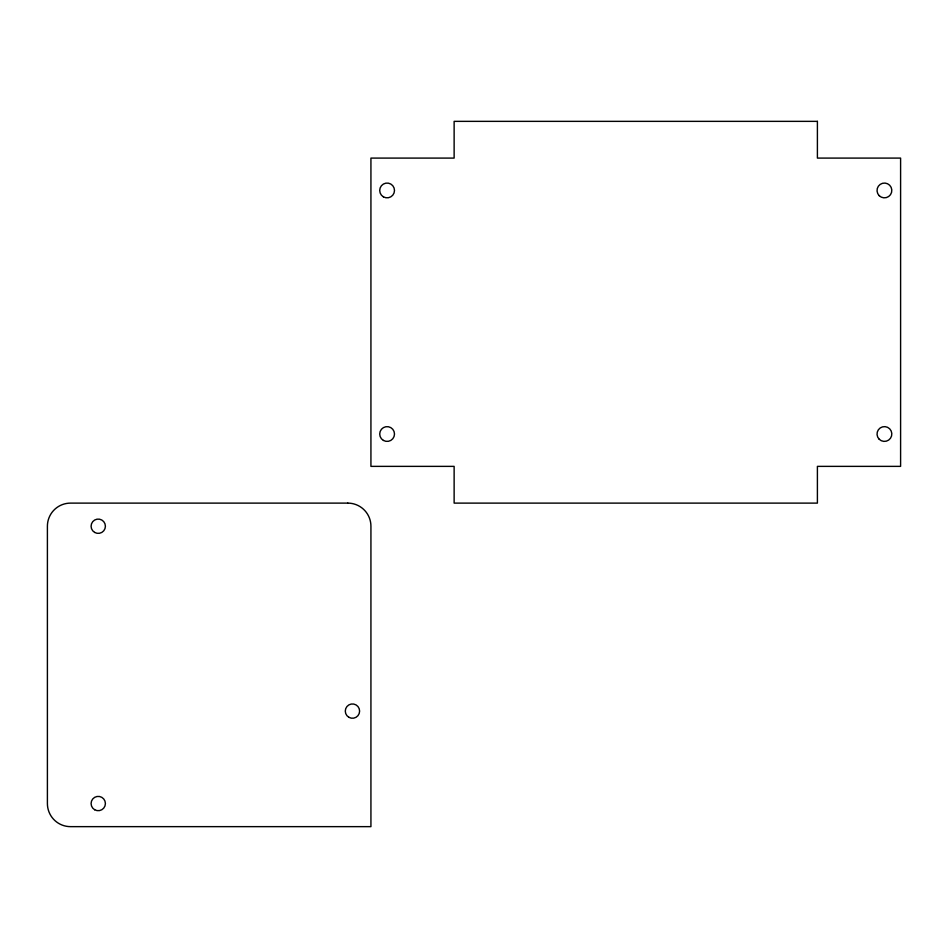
<?xml version="1.0" encoding="UTF-8"?>
<svg xmlns="http://www.w3.org/2000/svg" width="948" height="948" viewBox="0 0 948 948"><rect width="100%" height="100%" fill="white"/><g stroke="black" fill="none" stroke-linecap="round" stroke-linejoin="round"><path stroke-width="1.42" d="M817.401 121.356L454.128 121.356L454.128 158.091L370.929 158.091L370.929 466.369L454.128 466.369L454.128 503.115L817.401 503.115L817.401 466.369L900.6 466.369L900.6 158.091L817.401 158.091L817.401 121.356M347.821 503.115L70.508 503.115A23.108 23.108 0 0 0 47.4 526.223L47.4 803.537A23.108 23.108 0 0 0 70.508 826.644L370.929 826.644L370.929 526.223A23.108 23.108 0 0 0 347.821 503.115M879.199 195.679A7.394 7.394 0 0 0 891.57 192.361A7.394 7.394 0 0 0 882.505 183.308A7.394 7.394 0 0 0 879.199 195.679M879.199 439.244A7.394 7.394 0 0 0 891.57 435.938A7.394 7.394 0 0 0 882.505 426.873A7.394 7.394 0 0 0 879.199 439.244M383.407 196.852A7.394 7.394 0 0 0 394.498 190.453A7.394 7.394 0 0 0 383.407 184.042A7.394 7.394 0 0 0 383.407 196.852M383.407 440.429A7.394 7.394 0 0 0 394.498 434.018A7.394 7.394 0 0 0 383.407 427.619A7.394 7.394 0 0 0 383.407 440.429M348.864 717.304A7.169 7.169 0 0 0 359.612 711.107A7.169 7.169 0 0 0 348.864 704.897A7.169 7.169 0 0 0 348.864 717.304M94.658 532.432A7.169 7.169 0 0 0 105.406 526.223A7.169 7.169 0 0 0 94.658 520.025A7.169 7.169 0 0 0 94.658 532.432M94.658 809.746A7.169 7.169 0 0 0 105.406 803.537A7.169 7.169 0 0 0 94.658 797.339A7.169 7.169 0 0 0 94.658 809.746"/></g></svg>
